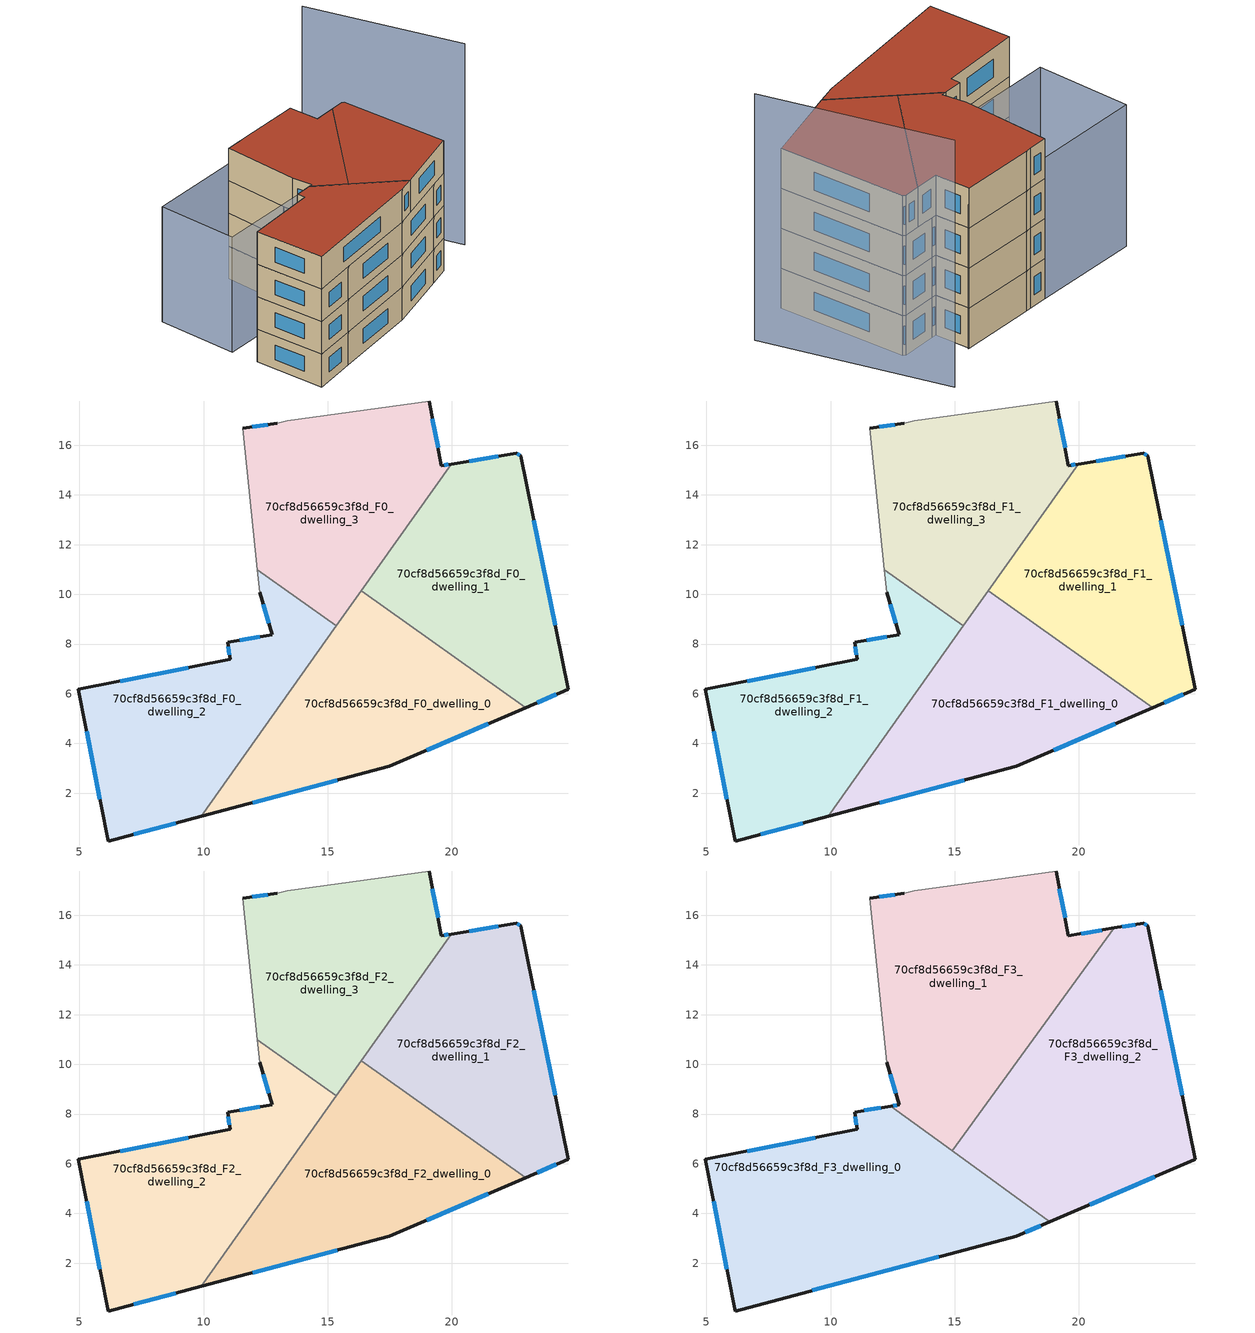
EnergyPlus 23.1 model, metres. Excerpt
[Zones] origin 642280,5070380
70cf8d56659c3f8d_F0_dwelling_0
 floor ground (EU_floor_Construction): 22.97,5.44 17.47,3.07 9.91,1.07 16.34,10.14 z0
 wall outside (EU_wall_Construction): 9.91,1.07 17.47,3.07 22.97,5.44 z0:3
 wall to 70cf8d56659c3f8d_F0_dwelling_2 (EU_wall_Construction): 15.35,8.74 9.91,1.07 z0:3
 wall to 70cf8d56659c3f8d_F0_dwelling_1 (EU_wall_Construction): 22.97,5.44 16.34,10.14 z0:3
 wall to 70cf8d56659c3f8d_F0_dwelling_3 (EU_wall_Construction): 16.34,10.14 15.35,8.74 z0:3
 window (EU_Window_Construction): 11.99,1.62 15.39,2.52 / 18.98,3.72 21.46,4.79 z0.83:2.17
70cf8d56659c3f8d_F0_dwelling_1
 floor ground (EU_floor_Construction): 22.78,15.58 24.68,6.17 22.97,5.44 16.34,10.14 19.97,15.25 22.58,15.68 z0
 wall outside (EU_wall_Construction): 22.97,5.44 24.68,6.17 22.78,15.58 22.58,15.68 19.97,15.25 z0:3
 wall to 70cf8d56659c3f8d_F0_dwelling_3 (EU_wall_Construction): 19.97,15.25 16.34,10.14 z0:3
 window (EU_Window_Construction): 24.15,8.76 23.3,12.99 / 23.44,5.64 24.21,5.97 / 21.86,15.56 20.69,15.36 / 22.72,15.61 22.63,15.65 z0.83:2.17
70cf8d56659c3f8d_F0_dwelling_2
 floor ground (EU_floor_Construction): 15.35,8.74 9.91,1.07 6.16,0.07 4.96,6.18 11.07,7.38 10.97,8.08 12.77,8.38 12.27,10.08 12.17,10.99 z0
 wall outside (EU_wall_Construction): 12.27,10.08 12.77,8.38 10.97,8.08 11.07,7.38 4.96,6.18 6.16,0.07 9.91,1.07 z0:3
 wall adiabatic (EU_wall_Construction): 12.17,10.99 12.27,10.08 z0:3
 wall to 70cf8d56659c3f8d_F0_dwelling_3 (EU_wall_Construction): 15.35,8.74 12.17,10.99 z0:3
 window (EU_Window_Construction): 12.27,8.3 11.46,8.16 / 12.41,9.61 12.63,8.85 / 7.19,0.35 8.88,0.79 / 5.29,4.5 5.83,1.75 / 9.39,7.05 6.64,6.51 / 10.99,7.89 11.04,7.57 z0.83:2.17
70cf8d56659c3f8d_F0_dwelling_3
 floor ground (EU_floor_Construction): 19.07,17.78 19.57,15.18 19.97,15.25 15.35,8.74 12.17,10.99 11.57,16.68 12.97,16.88 13.37,16.98 z0
 wall outside (EU_wall_Construction): 19.97,15.25 19.57,15.18 19.07,17.78 / 12.97,16.88 11.57,16.68 z0:3
 wall adiabatic (EU_wall_Construction): 19.07,17.78 13.37,16.98 12.97,16.88 / 11.57,16.68 12.17,10.99 z0:3
 window (EU_Window_Construction): 19.44,15.9 19.21,17.07 / 19.86,15.23 19.68,15.2 / 12.58,16.83 11.95,16.74 z0.83:2.17
70cf8d56659c3f8d_F1_dwelling_0
 floor to 70cf8d56659c3f8d_F0_dwelling_0 (EU_floor_Construction): 22.97,5.44 17.47,3.07 9.91,1.07 16.34,10.14 z3
 wall outside (EU_wall_Construction): 9.91,1.07 17.47,3.07 22.97,5.44 z3:6
 wall to 70cf8d56659c3f8d_F1_dwelling_2 (EU_wall_Construction): 15.35,8.74 9.91,1.07 z3:6
 wall to 70cf8d56659c3f8d_F1_dwelling_1 (EU_wall_Construction): 22.97,5.44 16.34,10.14 z3:6
 wall to 70cf8d56659c3f8d_F1_dwelling_3 (EU_wall_Construction): 16.34,10.14 15.35,8.74 z3:6
 window (EU_Window_Construction): 11.99,1.62 15.39,2.52 / 18.98,3.72 21.46,4.79 z3.83:5.17
70cf8d56659c3f8d_F1_dwelling_1
 floor to 70cf8d56659c3f8d_F0_dwelling_1 (EU_floor_Construction): 22.78,15.58 24.67,6.17 22.97,5.44 16.34,10.14 19.97,15.25 22.58,15.68 z3
 wall outside (EU_wall_Construction): 22.97,5.44 24.68,6.17 22.78,15.58 22.58,15.68 19.97,15.25 z3:6
 wall to 70cf8d56659c3f8d_F1_dwelling_3 (EU_wall_Construction): 19.97,15.25 16.34,10.14 z3:6
 window (EU_Window_Construction): 24.15,8.76 23.3,12.99 / 23.44,5.64 24.21,5.97 / 21.86,15.56 20.69,15.36 / 22.72,15.61 22.63,15.65 z3.83:5.17
70cf8d56659c3f8d_F1_dwelling_2
 floor to 70cf8d56659c3f8d_F0_dwelling_2 (EU_floor_Construction): 15.35,8.74 9.91,1.07 6.16,0.07 4.96,6.18 11.07,7.38 10.97,8.08 12.77,8.38 12.27,10.08 12.17,10.99 z3
 wall outside (EU_wall_Construction): 12.27,10.08 12.77,8.38 10.97,8.08 11.07,7.38 4.96,6.18 6.16,0.07 9.91,1.07 z3:6
 wall adiabatic (EU_wall_Construction): 12.17,10.99 12.27,10.08 z3:6
 wall to 70cf8d56659c3f8d_F1_dwelling_3 (EU_wall_Construction): 15.35,8.74 12.17,10.99 z3:6
 window (EU_Window_Construction): 12.27,8.3 11.46,8.16 / 12.41,9.61 12.63,8.85 / 7.19,0.35 8.88,0.79 / 5.29,4.5 5.83,1.75 / 9.39,7.05 6.64,6.51 / 10.99,7.89 11.04,7.57 z3.83:5.17
70cf8d56659c3f8d_F1_dwelling_3
 floor to 70cf8d56659c3f8d_F0_dwelling_3 (EU_floor_Construction): 19.07,17.78 19.57,15.18 19.97,15.25 15.35,8.74 12.17,10.99 11.57,16.68 12.97,16.88 13.37,16.98 z3
 wall outside (EU_wall_Construction): 19.97,15.25 19.57,15.18 19.07,17.78 / 12.97,16.88 11.57,16.68 z3:6
 wall adiabatic (EU_wall_Construction): 19.07,17.78 13.37,16.98 12.97,16.88 / 11.57,16.68 12.17,10.99 z3:6
 window (EU_Window_Construction): 19.44,15.9 19.21,17.07 / 19.86,15.23 19.68,15.2 / 12.58,16.83 11.95,16.74 z3.83:5.17
70cf8d56659c3f8d_F2_dwelling_0
 floor to 70cf8d56659c3f8d_F1_dwelling_0 (EU_floor_Construction): 22.97,5.44 17.47,3.07 9.91,1.07 16.34,10.14 z6
 wall outside (EU_wall_Construction): 9.91,1.07 17.47,3.07 22.97,5.44 z6:9
 wall to 70cf8d56659c3f8d_F2_dwelling_2 (EU_wall_Construction): 15.35,8.74 9.91,1.07 z6:9
 wall to 70cf8d56659c3f8d_F2_dwelling_1 (EU_wall_Construction): 22.97,5.44 16.34,10.14 z6:9
 wall to 70cf8d56659c3f8d_F2_dwelling_3 (EU_wall_Construction): 16.34,10.14 15.35,8.74 z6:9
 window (EU_Window_Construction): 11.99,1.62 15.39,2.52 / 18.98,3.72 21.46,4.79 z6.83:8.17
70cf8d56659c3f8d_F2_dwelling_1
 floor to 70cf8d56659c3f8d_F1_dwelling_1 (EU_floor_Construction): 22.78,15.58 24.67,6.17 22.97,5.44 16.34,10.14 19.97,15.25 22.58,15.68 z6
 wall outside (EU_wall_Construction): 22.97,5.44 24.68,6.17 22.78,15.58 22.58,15.68 19.97,15.25 z6:9
 wall to 70cf8d56659c3f8d_F2_dwelling_3 (EU_wall_Construction): 19.97,15.25 16.34,10.14 z6:9
 window (EU_Window_Construction): 24.15,8.76 23.3,12.99 / 23.44,5.64 24.21,5.97 / 21.86,15.56 20.69,15.36 / 22.72,15.61 22.63,15.65 z6.83:8.17
70cf8d56659c3f8d_F2_dwelling_2
 floor to 70cf8d56659c3f8d_F1_dwelling_2 (EU_floor_Construction): 15.35,8.74 9.91,1.07 6.16,0.07 4.96,6.18 11.07,7.38 10.97,8.08 12.77,8.38 12.27,10.08 12.17,10.99 z6
 wall outside (EU_wall_Construction): 12.27,10.08 12.77,8.38 10.97,8.08 11.07,7.38 4.96,6.18 6.16,0.07 9.91,1.07 z6:9
 wall adiabatic (EU_wall_Construction): 12.17,10.99 12.27,10.08 z6:9
 wall to 70cf8d56659c3f8d_F2_dwelling_3 (EU_wall_Construction): 15.35,8.74 12.17,10.99 z6:9
 window (EU_Window_Construction): 12.27,8.3 11.46,8.16 / 12.41,9.61 12.63,8.85 / 7.19,0.35 8.88,0.79 / 5.29,4.5 5.83,1.75 / 9.39,7.05 6.64,6.51 / 10.99,7.89 11.04,7.57 z6.83:8.17
70cf8d56659c3f8d_F2_dwelling_3
 floor to 70cf8d56659c3f8d_F1_dwelling_3 (EU_floor_Construction): 19.07,17.78 19.57,15.18 19.97,15.25 15.35,8.74 12.17,10.99 11.57,16.68 12.97,16.88 13.37,16.98 z6
 wall outside (EU_wall_Construction): 19.97,15.25 19.57,15.18 19.07,17.78 / 12.97,16.88 11.57,16.68 z6:9
 wall adiabatic (EU_wall_Construction): 19.07,17.78 13.37,16.98 12.97,16.88 / 11.57,16.68 12.17,10.99 z6:9
 window (EU_Window_Construction): 19.44,15.9 19.21,17.07 / 19.86,15.23 19.68,15.2 / 12.58,16.83 11.95,16.74 z6.83:8.17
70cf8d56659c3f8d_F3_dwelling_0
 floor to 70cf8d56659c3f8d_F2_dwelling_0 (EU_floor_Construction): 18.83,3.66 17.47,3.07 9.91,1.07 14.16,7.06 z9
 floor to 70cf8d56659c3f8d_F2_dwelling_2 (EU_floor_Construction): 14.16,7.06 9.91,1.07 6.16,0.07 4.96,6.18 11.07,7.38 10.97,8.08 12.42,8.32 z9
 wall outside (EU_wall_Construction): 12.42,8.32 10.97,8.08 11.07,7.38 4.96,6.18 6.16,0.07 17.47,3.07 18.83,3.66 z9:12
 wall to 70cf8d56659c3f8d_F3_dwelling_2 (EU_wall_Construction): 18.83,3.66 14.9,6.52 z9:12
 wall to 70cf8d56659c3f8d_F3_dwelling_1 (EU_wall_Construction): 14.9,6.52 12.42,8.32 z9:12
 window (EU_Window_Construction): 10.99,7.89 11.04,7.57 / 12.02,8.25 11.37,8.14 / 17.84,3.23 18.46,3.5 / 9.27,0.9 14.36,2.25 / 5.29,4.5 5.83,1.75 / 9.39,7.05 6.64,6.51 z9.83:11.17
 roof outside (EU_roof_Construction): 17.47,3.07 18.83,3.66 12.42,8.32 10.97,8.08 11.07,7.38 4.96,6.18 6.16,0.07 z12
70cf8d56659c3f8d_F3_dwelling_1
 floor to 70cf8d56659c3f8d_F2_dwelling_0 (EU_floor_Construction): 17.13,9.58 14.9,6.52 14.16,7.06 16.34,10.14 z9
 floor to 70cf8d56659c3f8d_F2_dwelling_1 (EU_floor_Construction): 21.43,15.49 17.13,9.58 16.34,10.14 19.97,15.25 z9
 floor to 70cf8d56659c3f8d_F2_dwelling_3 (EU_floor_Construction): 19.07,17.78 19.57,15.18 19.97,15.25 16.34,10.14 14.59,9.28 12.17,10.99 11.57,16.68 12.97,16.88 13.37,16.98 z9; 16.34,10.14 15.35,8.74 14.59,9.28 z9
 floor to 70cf8d56659c3f8d_F2_dwelling_2 (EU_floor_Construction): 14.59,9.28 12.77,8.38 12.27,10.08 12.17,10.99 z9; 15.35,8.74 14.16,7.06 12.42,8.32 12.77,8.38 14.59,9.28 z9
 wall outside (EU_wall_Construction): 12.97,16.88 11.57,16.68 / 21.43,15.49 19.57,15.18 19.07,17.78 / 12.27,10.08 12.77,8.38 12.42,8.32 z9:12
 wall adiabatic (EU_wall_Construction): 19.07,17.78 13.37,16.98 12.97,16.88 / 11.57,16.68 12.27,10.08 z9:12
 wall to 70cf8d56659c3f8d_F3_dwelling_2 (EU_wall_Construction): 14.9,6.52 21.43,15.49 z9:12
 window (EU_Window_Construction): 12.58,16.83 11.95,16.74 / 19.44,15.9 19.21,17.07 / 20.92,15.4 20.08,15.26 / 12.67,8.36 12.52,8.34 / 12.41,9.61 12.63,8.85 z9.83:11.17
 roof outside (EU_roof_Construction): 14.9,6.52 21.43,15.49 19.57,15.18 19.07,17.78 13.37,16.98 12.97,16.88 11.57,16.68 12.27,10.08 12.77,8.38 12.42,8.32 z12
70cf8d56659c3f8d_F3_dwelling_2
 floor to 70cf8d56659c3f8d_F2_dwelling_0 (EU_floor_Construction): 22.97,5.44 18.83,3.66 14.9,6.52 17.13,9.58 z9
 floor to 70cf8d56659c3f8d_F2_dwelling_1 (EU_floor_Construction): 22.78,15.58 24.67,6.17 24.64,6.16 22.97,5.44 17.13,9.58 21.43,15.49 22.58,15.68 z9
 wall outside (EU_wall_Construction): 18.83,3.66 24.64,6.16 24.68,6.17 22.78,15.58 22.58,15.68 21.43,15.49 z9:12
 window (EU_Window_Construction): 24.15,8.76 23.3,12.99 / 20.43,4.35 23.04,5.47 / 22.26,15.63 21.74,15.54 / 22.72,15.61 22.63,15.65 z9.83:11.17
 roof outside (EU_roof_Construction): 24.64,6.16 24.68,6.17 22.78,15.58 22.58,15.68 21.43,15.49 14.9,6.52 18.83,3.66 z12
shading: 3.48,15.55 11.57,16.68 / 11.57,16.68 12.55,9.69 / 12.55,9.69 4.47,8.55 / 4.47,8.55 3.48,15.55 z0:10.6; 28.48,7.87 22.9,20.56 z0:18.5; 19.17,17.8 12.97,16.7 z0:10.8
[Building]
EU S2 Campaign: North Axis=0; Terrain=City; Solar Distribution=FullExterior
[Site:Location]
Lyon-Bron: Latitude=45.75; Longitude=5; Time Zone=1; Elevation=198
[SizingPeriod:WeatherFileDays]
AnnualSizingPeriod: Begin Month=1; Begin Day of Month=1; End Month=12; End Day of Month=31; Day of Week for Start Day=Monday; Use Weather File Daylight Saving Period=No; Use Weather File Rain and Snow Indicators=No
[MATERIAL]
EU_InternalMass_Material: Roughness=MediumRough; Thickness=0.1; Conductivity=1; Density=1800; Specific Heat=900; Thermal Absorptance=0.9; Solar Absorptance=0.7; Visible Absorptance=0.7
[MATERIAL:NOMASS] Roughness=MediumRough; Thermal Absorptance=0.9; Solar Absorptance=0.7; Visible Absorptance=0.7
Name | Thermal Resistance
EU_wall_NoMass | 0.87146
EU_roof_NoMass | 0.842276
EU_floor_NoMass | 0.496999
[WINDOWMATERIAL:SIMPLEGLAZINGSYSTEM]
EU_Window_SimpleGlazing: UFactor=2.2525; Solar Heat Gain Coefficient=0.76; Visible Transmittance=0.76
[CONSTRUCTION]
EU_wall_Construction: EU_wall_NoMass
EU_roof_Construction: EU_roof_NoMass
EU_floor_Construction: EU_floor_NoMass
EU_Window_Construction: EU_Window_SimpleGlazing
EU_InternalMass_Construction: EU_InternalMass_Material
[ZONE] Type=1; Multiplier=1; Ceiling Height=autocalculate; Floor Area=autocalculate; Part of Total Floor Area=Yes
Name | Volume
70cf8d56659c3f8d_F0_dwelling_0; 70cf8d56659c3f8d_F1_dwelling_0; 70cf8d56659c3f8d_F2_dwelling_0 | 145.808
70cf8d56659c3f8d_F3_dwelling_0 | 194.407
70cf8d56659c3f8d_F0_dwelling_1 | 145.807
70cf8d56659c3f8d_F1_dwelling_1; 70cf8d56659c3f8d_F2_dwelling_1 | 145.805
70cf8d56659c3f8d_F3_dwelling_1 | 194.421
70cf8d56659c3f8d_F0_dwelling_2 | 145.811
70cf8d56659c3f8d_F1_dwelling_2; 70cf8d56659c3f8d_F2_dwelling_2 | 145.81
70cf8d56659c3f8d_F3_dwelling_2 | 194.39
70cf8d56659c3f8d_F0_dwelling_3; 70cf8d56659c3f8d_F1_dwelling_3; 70cf8d56659c3f8d_F2_dwelling_3 | 145.816
[INTERNALMASS] Construction=EU_InternalMass_Construction
Name | Zone or ZoneList | Surface Area
70cf8d56659c3f8d_F0_dwelling_0_EU_InternalMass | 70cf8d56659c3f8d_F0_dwelling_0 | 48.6024
70cf8d56659c3f8d_F0_dwelling_1_EU_InternalMass | 70cf8d56659c3f8d_F0_dwelling_1 | 48.6022
70cf8d56659c3f8d_F0_dwelling_2_EU_InternalMass | 70cf8d56659c3f8d_F0_dwelling_2 | 48.6033
70cf8d56659c3f8d_F0_dwelling_3_EU_InternalMass | 70cf8d56659c3f8d_F0_dwelling_3 | 48.6052
70cf8d56659c3f8d_F1_dwelling_0_EU_InternalMass | 70cf8d56659c3f8d_F1_dwelling_0 | 48.6024
70cf8d56659c3f8d_F1_dwelling_1_EU_InternalMass | 70cf8d56659c3f8d_F1_dwelling_1 | 48.6022
70cf8d56659c3f8d_F1_dwelling_2_EU_InternalMass | 70cf8d56659c3f8d_F1_dwelling_2 | 48.6033
70cf8d56659c3f8d_F1_dwelling_3_EU_InternalMass | 70cf8d56659c3f8d_F1_dwelling_3 | 48.6052
70cf8d56659c3f8d_F2_dwelling_0_EU_InternalMass | 70cf8d56659c3f8d_F2_dwelling_0 | 48.6024
70cf8d56659c3f8d_F2_dwelling_1_EU_InternalMass | 70cf8d56659c3f8d_F2_dwelling_1 | 48.6022
70cf8d56659c3f8d_F2_dwelling_2_EU_InternalMass | 70cf8d56659c3f8d_F2_dwelling_2 | 48.6033
70cf8d56659c3f8d_F2_dwelling_3_EU_InternalMass | 70cf8d56659c3f8d_F2_dwelling_3 | 48.6052
70cf8d56659c3f8d_F3_dwelling_0_EU_InternalMass | 70cf8d56659c3f8d_F3_dwelling_0 | 64.8033
70cf8d56659c3f8d_F3_dwelling_1_EU_InternalMass | 70cf8d56659c3f8d_F3_dwelling_1 | 64.8065
70cf8d56659c3f8d_F3_dwelling_2_EU_InternalMass | 70cf8d56659c3f8d_F3_dwelling_2 | 64.7971
[OTHEREQUIPMENT] Fuel Type=Electricity; Design Level Calculation Method=Watts/Area; Power per Zone Floor Area=1; Fraction Latent=0; Fraction Radiant=0; Fraction Lost=0; Carbon Dioxide Generation Rate=0; EndUse Subcategory=EU_Step8_InternalGains
Name | Zone or ZoneList or Space or SpaceList | Schedule
EU_Step8_InternalGain_70cf8d56659c3f8d_F0_dwelling_0_f000 | 70cf8d56659c3f8d_F0_dwelling_0 | EU_Step8_GainSchedule_70cf8d56659c3f8d_F0_dwelling_0_f000
EU_Step8_InternalGain_70cf8d56659c3f8d_F0_dwelling_1_f000 | 70cf8d56659c3f8d_F0_dwelling_1 | EU_Step8_GainSchedule_70cf8d56659c3f8d_F0_dwelling_1_f000
EU_Step8_InternalGain_70cf8d56659c3f8d_F0_dwelling_2_f000 | 70cf8d56659c3f8d_F0_dwelling_2 | EU_Step8_GainSchedule_70cf8d56659c3f8d_F0_dwelling_2_f000
EU_Step8_InternalGain_70cf8d56659c3f8d_F0_dwelling_3_f000 | 70cf8d56659c3f8d_F0_dwelling_3 | EU_Step8_GainSchedule_70cf8d56659c3f8d_F0_dwelling_3_f000
EU_Step8_InternalGain_70cf8d56659c3f8d_F1_dwelling_0_f000 | 70cf8d56659c3f8d_F1_dwelling_0 | EU_Step8_GainSchedule_70cf8d56659c3f8d_F1_dwelling_0_f000
EU_Step8_InternalGain_70cf8d56659c3f8d_F1_dwelling_1_f000 | 70cf8d56659c3f8d_F1_dwelling_1 | EU_Step8_GainSchedule_70cf8d56659c3f8d_F1_dwelling_1_f000
EU_Step8_InternalGain_70cf8d56659c3f8d_F1_dwelling_2_f000 | 70cf8d56659c3f8d_F1_dwelling_2 | EU_Step8_GainSchedule_70cf8d56659c3f8d_F1_dwelling_2_f000
EU_Step8_InternalGain_70cf8d56659c3f8d_F1_dwelling_3_f000 | 70cf8d56659c3f8d_F1_dwelling_3 | EU_Step8_GainSchedule_70cf8d56659c3f8d_F1_dwelling_3_f000
EU_Step8_InternalGain_70cf8d56659c3f8d_F2_dwelling_0_f000 | 70cf8d56659c3f8d_F2_dwelling_0 | EU_Step8_GainSchedule_70cf8d56659c3f8d_F2_dwelling_0_f000
EU_Step8_InternalGain_70cf8d56659c3f8d_F2_dwelling_1_f000 | 70cf8d56659c3f8d_F2_dwelling_1 | EU_Step8_GainSchedule_70cf8d56659c3f8d_F2_dwelling_1_f000
EU_Step8_InternalGain_70cf8d56659c3f8d_F2_dwelling_2_f000 | 70cf8d56659c3f8d_F2_dwelling_2 | EU_Step8_GainSchedule_70cf8d56659c3f8d_F2_dwelling_2_f000
EU_Step8_InternalGain_70cf8d56659c3f8d_F2_dwelling_3_f000 | 70cf8d56659c3f8d_F2_dwelling_3 | EU_Step8_GainSchedule_70cf8d56659c3f8d_F2_dwelling_3_f000
EU_Step8_InternalGain_70cf8d56659c3f8d_F3_dwelling_0_f000 | 70cf8d56659c3f8d_F3_dwelling_0 | EU_Step8_GainSchedule_70cf8d56659c3f8d_F3_dwelling_0_f000
EU_Step8_InternalGain_70cf8d56659c3f8d_F3_dwelling_1_f000 | 70cf8d56659c3f8d_F3_dwelling_1 | EU_Step8_GainSchedule_70cf8d56659c3f8d_F3_dwelling_1_f000
EU_Step8_InternalGain_70cf8d56659c3f8d_F3_dwelling_2_f000 | 70cf8d56659c3f8d_F3_dwelling_2 | EU_Step8_GainSchedule_70cf8d56659c3f8d_F3_dwelling_2_f000
[ZONEVENTILATION:DESIGNFLOWRATE] Schedule=EU_AlwaysOn; Design Flow Rate Calculation Method=AirChanges/Hour; Air Changes per Hour=0.425; Ventilation Type=Natural; Fan Pressure Rise=0; Fan Total Efficiency=1; Constant Term Coefficient=1; Temperature Term Coefficient=0; Velocity Term Coefficient=0; Velocity Squared Term Coefficient=0; Minimum Indoor Temperature=-100; Maximum Indoor Temperature=100; Delta Temperature=-100; Minimum Outdoor Temperature=-100; Maximum Outdoor Temperature=100; Maximum Wind Speed=40
Name | Zone or ZoneList or Space or SpaceList
EU_ConstantAir_70cf8d56659c3f8d_F0_dwelling_0 | 70cf8d56659c3f8d_F0_dwelling_0
EU_ConstantAir_70cf8d56659c3f8d_F0_dwelling_1 | 70cf8d56659c3f8d_F0_dwelling_1
EU_ConstantAir_70cf8d56659c3f8d_F0_dwelling_2 | 70cf8d56659c3f8d_F0_dwelling_2
EU_ConstantAir_70cf8d56659c3f8d_F0_dwelling_3 | 70cf8d56659c3f8d_F0_dwelling_3
EU_ConstantAir_70cf8d56659c3f8d_F1_dwelling_0 | 70cf8d56659c3f8d_F1_dwelling_0
EU_ConstantAir_70cf8d56659c3f8d_F1_dwelling_1 | 70cf8d56659c3f8d_F1_dwelling_1
EU_ConstantAir_70cf8d56659c3f8d_F1_dwelling_2 | 70cf8d56659c3f8d_F1_dwelling_2
EU_ConstantAir_70cf8d56659c3f8d_F1_dwelling_3 | 70cf8d56659c3f8d_F1_dwelling_3
EU_ConstantAir_70cf8d56659c3f8d_F2_dwelling_0 | 70cf8d56659c3f8d_F2_dwelling_0
EU_ConstantAir_70cf8d56659c3f8d_F2_dwelling_1 | 70cf8d56659c3f8d_F2_dwelling_1
EU_ConstantAir_70cf8d56659c3f8d_F2_dwelling_2 | 70cf8d56659c3f8d_F2_dwelling_2
EU_ConstantAir_70cf8d56659c3f8d_F2_dwelling_3 | 70cf8d56659c3f8d_F2_dwelling_3
EU_ConstantAir_70cf8d56659c3f8d_F3_dwelling_0 | 70cf8d56659c3f8d_F3_dwelling_0
EU_ConstantAir_70cf8d56659c3f8d_F3_dwelling_1 | 70cf8d56659c3f8d_F3_dwelling_1
EU_ConstantAir_70cf8d56659c3f8d_F3_dwelling_2 | 70cf8d56659c3f8d_F3_dwelling_2
[HVACTEMPLATE:THERMOSTAT] Constant Heating Setpoint=20; Constant Cooling Setpoint=50
EU_HeatOnly_70cf8d56659c3f8d_F0_dwelling_0; EU_HeatOnly_70cf8d56659c3f8d_F0_dwelling_1; EU_HeatOnly_70cf8d56659c3f8d_F0_dwelling_2; EU_HeatOnly_70cf8d56659c3f8d_F0_dwelling_3; EU_HeatOnly_70cf8d56659c3f8d_F1_dwelling_0; EU_HeatOnly_70cf8d56659c3f8d_F1_dwelling_1; EU_HeatOnly_70cf8d56659c3f8d_F1_dwelling_2; EU_HeatOnly_70cf8d56659c3f8d_F1_dwelling_3; EU_HeatOnly_70cf8d56659c3f8d_F2_dwelling_0; EU_HeatOnly_70cf8d56659c3f8d_F2_dwelling_1; EU_HeatOnly_70cf8d56659c3f8d_F2_dwelling_2; EU_HeatOnly_70cf8d56659c3f8d_F2_dwelling_3; EU_HeatOnly_70cf8d56659c3f8d_F3_dwelling_0; EU_HeatOnly_70cf8d56659c3f8d_F3_dwelling_1; EU_HeatOnly_70cf8d56659c3f8d_F3_dwelling_2
[HVACTEMPLATE:ZONE:IDEALLOADSAIRSYSTEM] System Availability Schedule=EU_AlwaysOn; Maximum Heating Supply Air Temperature=50; Minimum Cooling Supply Air Temperature=13; Maximum Heating Supply Air Humidity Ratio=0.0156; Minimum Cooling Supply Air Humidity Ratio=0.0077; Heating Limit=NoLimit; Cooling Limit=NoLimit; Heating Availability Schedule=EU_AlwaysOn; Cooling Availability Schedule=EU_CoolingOff; Dehumidification Control Type=ConstantSensibleHeatRatio; Cooling Sensible Heat Ratio=0.7; Dehumidification Setpoint=60; Humidification Control Type=None; Humidification Setpoint=30; Outdoor Air Method=None; Outdoor Air Flow Rate per Person=0.00944; Outdoor Air Flow Rate per Zone Floor Area=0; Outdoor Air Flow Rate per Zone=0; Demand Controlled Ventilation Type=None; Outdoor Air Economizer Type=NoEconomizer; Heat Recovery Type=None; Sensible Heat Recovery Effectiveness=0.7; Latent Heat Recovery Effectiveness=0.65
Name | Template Thermostat
70cf8d56659c3f8d_F0_dwelling_0 | EU_HeatOnly_70cf8d56659c3f8d_F0_dwelling_0
70cf8d56659c3f8d_F0_dwelling_1 | EU_HeatOnly_70cf8d56659c3f8d_F0_dwelling_1
70cf8d56659c3f8d_F0_dwelling_2 | EU_HeatOnly_70cf8d56659c3f8d_F0_dwelling_2
70cf8d56659c3f8d_F0_dwelling_3 | EU_HeatOnly_70cf8d56659c3f8d_F0_dwelling_3
70cf8d56659c3f8d_F1_dwelling_0 | EU_HeatOnly_70cf8d56659c3f8d_F1_dwelling_0
70cf8d56659c3f8d_F1_dwelling_1 | EU_HeatOnly_70cf8d56659c3f8d_F1_dwelling_1
70cf8d56659c3f8d_F1_dwelling_2 | EU_HeatOnly_70cf8d56659c3f8d_F1_dwelling_2
70cf8d56659c3f8d_F1_dwelling_3 | EU_HeatOnly_70cf8d56659c3f8d_F1_dwelling_3
70cf8d56659c3f8d_F2_dwelling_0 | EU_HeatOnly_70cf8d56659c3f8d_F2_dwelling_0
70cf8d56659c3f8d_F2_dwelling_1 | EU_HeatOnly_70cf8d56659c3f8d_F2_dwelling_1
70cf8d56659c3f8d_F2_dwelling_2 | EU_HeatOnly_70cf8d56659c3f8d_F2_dwelling_2
70cf8d56659c3f8d_F2_dwelling_3 | EU_HeatOnly_70cf8d56659c3f8d_F2_dwelling_3
70cf8d56659c3f8d_F3_dwelling_0 | EU_HeatOnly_70cf8d56659c3f8d_F3_dwelling_0
70cf8d56659c3f8d_F3_dwelling_1 | EU_HeatOnly_70cf8d56659c3f8d_F3_dwelling_1
70cf8d56659c3f8d_F3_dwelling_2 | EU_HeatOnly_70cf8d56659c3f8d_F3_dwelling_2
[SIZING:ZONE] Zone Cooling Design Supply Air Temperature Input Method=SupplyAirTemperature; Zone Cooling Design Supply Air Temperature=13; Zone Heating Design Supply Air Temperature Input Method=SupplyAirTemperature; Zone Heating Design Supply Air Temperature=50; Zone Cooling Design Supply Air Humidity Ratio=0.008; Zone Heating Design Supply Air Humidity Ratio=0.008; Cooling Design Air Flow Method=DesignDay; Cooling Design Air Flow Rate=0; Cooling Minimum Air Flow per Zone Floor Area=0.000762; Cooling Minimum Air Flow=0; Cooling Minimum Air Flow Fraction=0.2; Heating Design Air Flow Method=DesignDay; Heating Design Air Flow Rate=0; Heating Maximum Air Flow per Zone Floor Area=0.002032; Heating Maximum Air Flow=0.141576; Heating Maximum Air Flow Fraction=0.3; Account for Dedicated Outdoor Air System=No; Dedicated Outdoor Air System Control Strategy=NeutralSupplyAir; Dedicated Outdoor Air Low Setpoint Temperature for Design=autosize; Dedicated Outdoor Air High Setpoint Temperature for Design=autosize; Zone Load Sizing Method=Sensible Load Only No Latent Load; Zone Latent Cooling Design Supply Air Humidity Ratio Input Method=HumidityRatioDifference; Zone Cooling Design Supply Air Humidity Ratio Difference=0.005; Zone Latent Heating Design Supply Air Humidity Ratio Input Method=HumidityRatioDifference; Zone Humidification Design Supply Air Humidity Ratio Difference=0.005
70cf8d56659c3f8d_F0_dwelling_0; 70cf8d56659c3f8d_F0_dwelling_1; 70cf8d56659c3f8d_F0_dwelling_2; 70cf8d56659c3f8d_F0_dwelling_3; 70cf8d56659c3f8d_F1_dwelling_0; 70cf8d56659c3f8d_F1_dwelling_1; 70cf8d56659c3f8d_F1_dwelling_2; 70cf8d56659c3f8d_F1_dwelling_3; 70cf8d56659c3f8d_F2_dwelling_0; 70cf8d56659c3f8d_F2_dwelling_1; 70cf8d56659c3f8d_F2_dwelling_2; 70cf8d56659c3f8d_F2_dwelling_3; 70cf8d56659c3f8d_F3_dwelling_0; 70cf8d56659c3f8d_F3_dwelling_1; 70cf8d56659c3f8d_F3_dwelling_2
[SCHEDULE:CONSTANT]
Name | Hourly Value
EU_AlwaysOn | 1
EU_CoolingOff | 0
[SCHEDULE:FILE] Column Number=1; Rows to Skip at Top=0; Number of Hours of Data=8760; Column Separator=Comma; Interpolate to Timestep=No; Minutes per Item=60; Adjust Schedule for Daylight Savings=Yes
Name | File
EU_Step8_GainSchedule_70cf8d56659c3f8d_F0_dwelling_0_f000 | ../../schedules/70cf8d56659c3f8d/70cf8d56659c3f8d_F0_dwelling_0_f000_gain.csv
EU_Step8_GainSchedule_70cf8d56659c3f8d_F0_dwelling_1_f000 | ../../schedules/70cf8d56659c3f8d/70cf8d56659c3f8d_F0_dwelling_1_f000_gain.csv
EU_Step8_GainSchedule_70cf8d56659c3f8d_F0_dwelling_2_f000 | ../../schedules/70cf8d56659c3f8d/70cf8d56659c3f8d_F0_dwelling_2_f000_gain.csv
EU_Step8_GainSchedule_70cf8d56659c3f8d_F0_dwelling_3_f000 | ../../schedules/70cf8d56659c3f8d/70cf8d56659c3f8d_F0_dwelling_3_f000_gain.csv
EU_Step8_GainSchedule_70cf8d56659c3f8d_F1_dwelling_0_f000 | ../../schedules/70cf8d56659c3f8d/70cf8d56659c3f8d_F1_dwelling_0_f000_gain.csv
EU_Step8_GainSchedule_70cf8d56659c3f8d_F1_dwelling_1_f000 | ../../schedules/70cf8d56659c3f8d/70cf8d56659c3f8d_F1_dwelling_1_f000_gain.csv
EU_Step8_GainSchedule_70cf8d56659c3f8d_F1_dwelling_2_f000 | ../../schedules/70cf8d56659c3f8d/70cf8d56659c3f8d_F1_dwelling_2_f000_gain.csv
EU_Step8_GainSchedule_70cf8d56659c3f8d_F1_dwelling_3_f000 | ../../schedules/70cf8d56659c3f8d/70cf8d56659c3f8d_F1_dwelling_3_f000_gain.csv
EU_Step8_GainSchedule_70cf8d56659c3f8d_F2_dwelling_0_f000 | ../../schedules/70cf8d56659c3f8d/70cf8d56659c3f8d_F2_dwelling_0_f000_gain.csv
EU_Step8_GainSchedule_70cf8d56659c3f8d_F2_dwelling_1_f000 | ../../schedules/70cf8d56659c3f8d/70cf8d56659c3f8d_F2_dwelling_1_f000_gain.csv
EU_Step8_GainSchedule_70cf8d56659c3f8d_F2_dwelling_2_f000 | ../../schedules/70cf8d56659c3f8d/70cf8d56659c3f8d_F2_dwelling_2_f000_gain.csv
EU_Step8_GainSchedule_70cf8d56659c3f8d_F2_dwelling_3_f000 | ../../schedules/70cf8d56659c3f8d/70cf8d56659c3f8d_F2_dwelling_3_f000_gain.csv
EU_Step8_GainSchedule_70cf8d56659c3f8d_F3_dwelling_0_f000 | ../../schedules/70cf8d56659c3f8d/70cf8d56659c3f8d_F3_dwelling_0_f000_gain.csv
EU_Step8_GainSchedule_70cf8d56659c3f8d_F3_dwelling_1_f000 | ../../schedules/70cf8d56659c3f8d/70cf8d56659c3f8d_F3_dwelling_1_f000_gain.csv
EU_Step8_GainSchedule_70cf8d56659c3f8d_F3_dwelling_2_f000 | ../../schedules/70cf8d56659c3f8d/70cf8d56659c3f8d_F3_dwelling_2_f000_gain.csv
